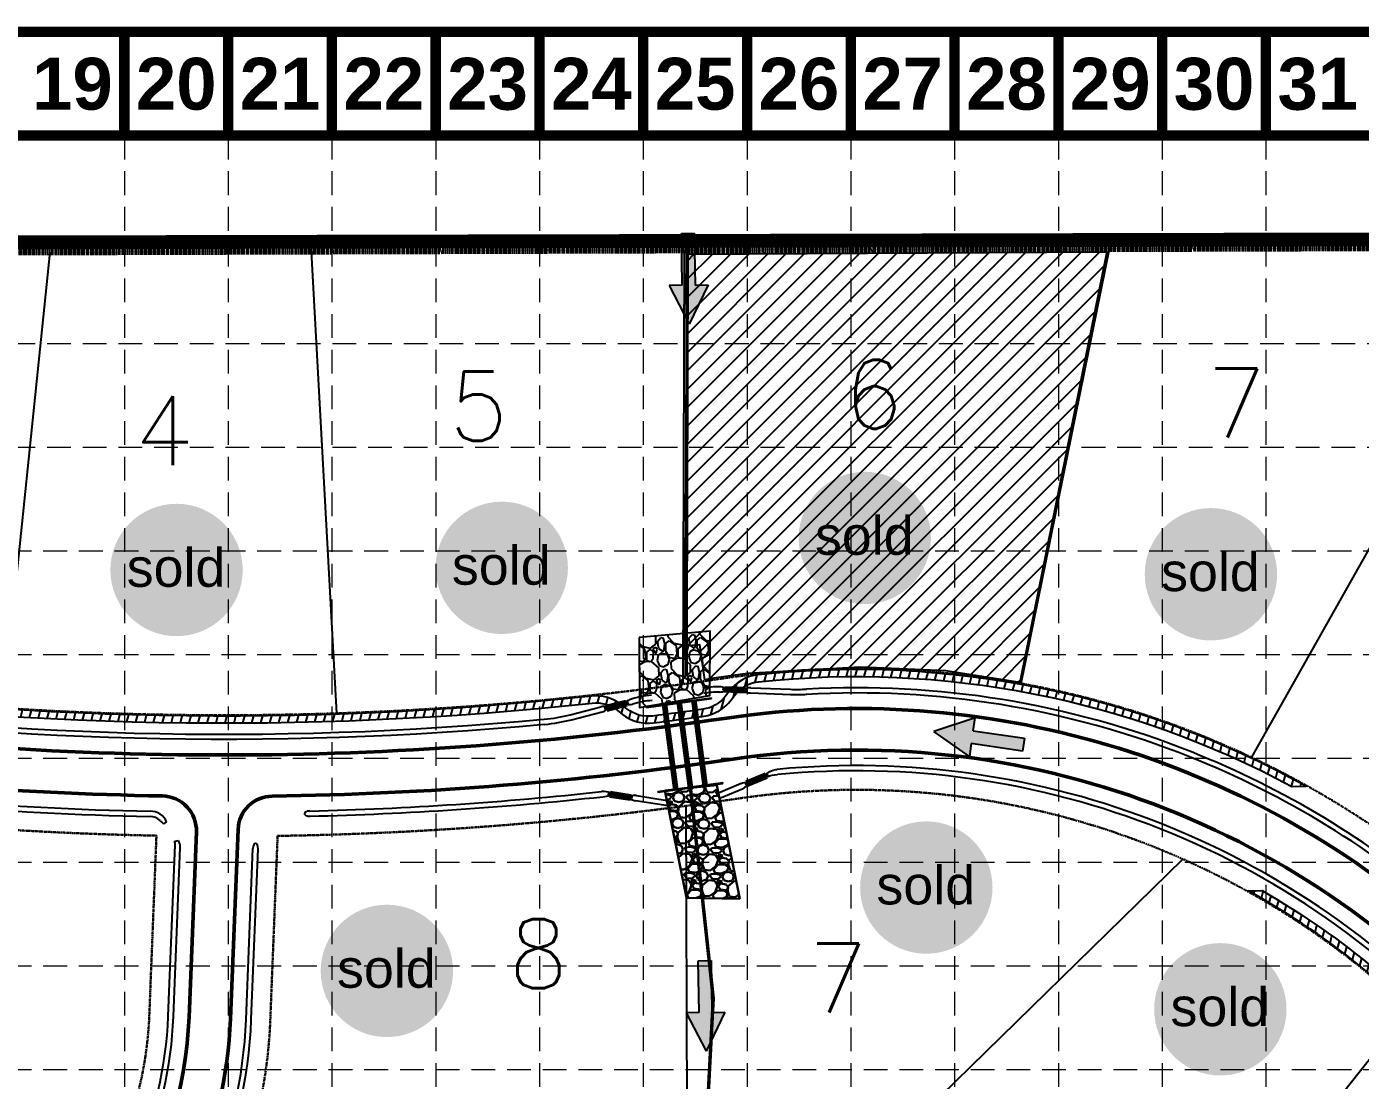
# Model space of a CAD drawing. Header units: inches. Extents: x 8856 to 12702, y 4190 to 6596.
# Drawn here: x 10003 to 10774, y 5987 to 6596 of the extents above; entities that cross this region are included whole.
import ezdxf
from ezdxf.enums import TextEntityAlignment as Align

# ---------------------------------------------------------------- set-up
doc = ezdxf.new("R2010")
doc.units = ezdxf.units.IN
doc.header["$MEASUREMENT"] = 0
for name, pattern in [('ACAD_ISO02W100', [15, 12, -3]), ('CENTER2', [1.125, 0.75, -0.125, 0.125, -0.125]), ('HIDDEN', [0.375, 0.25, -0.125]), ('PHANTOM2', [1.25, 0.625, -0.125, 0.125, -0.125, 0.125, -0.125])]:
    doc.linetypes.add(name, pattern=pattern)
for name, color, linetype in [('BASE', 7, 'Continuous'), ('GRID', 254, 'HIDDEN'), ('LEGEND', 7, 'Continuous'), ('LIMITS OF DISTURBANCE', 1, 'HIDDEN'), ('P-DITCH-BOT', 7, 'Continuous'), ('P-LOT-LNS', 150, 'Continuous'), ('P-STM-CL', 7, 'CENTER2'), ('P-STM-HDWL', 7, 'Continuous'), ('P-SW-CONC', 7, 'Continuous'), ('PHASE LINE', 7, 'Continuous'), ('SODDED LOT', 2, 'Continuous')]:
    doc.layers.add(name, color=color, linetype=linetype)
for name, color, linetype, lineweight in [('BOUNDARY', 150, 'PHANTOM2', 90), ('lot number', 7, 'Continuous', 35), ('P-CHANNEL-CL', 7, 'CENTER2', 50), ('P-EP', 7, 'Continuous', 50), ('P-ROCK-RIPRAP', 7, 'Continuous', 30), ('P-ROW', 150, 'PHANTOM2', 30), ('P-STM', 7, 'Continuous', 60)]:
    doc.layers.add(name, color=color, linetype=linetype, lineweight=lineweight)
doc.styles.add('L100', font='simplex', dxfattribs={"height": 10})
doc.styles.add('ryland', font='ARIAL.TTF', dxfattribs={"height": 25})
doc.styles.get("Standard").update_dxf_attribs({"font": 'ARIALBD.TTF'})
pattern_1 = [(74.99999999999999, (0, 0), (-4.829629131445341, 1.294095225512605), [])]

# ---------------------------------------------------------------- blocks, each defined once
blk = doc.blocks.new('TF')
for p, q in [((0.1612460134014668, 0.02011902808567356), (0.1612460134014668, 0.06011902808575087)), ((0.1612460134014668, 0.06011902808575087), (0.2812460134014714, 0.0001190280856917525)), ((0.001246013401441814, -0.01988097191429006), (0.001246013401441814, 0.02011902808567356)), ((0.001246013401441814, 0.02011902808567356), (0.1612460134014668, 0.02011902808567356)), ((0.1612460134014668, -0.05988097191425368), (0.2812460134014714, 0.0001190280856917525)), ((0.1612460134014668, -0.01988097191429006), (0.001246013401441814, -0.01988097191429006)), ((0.1612460134014668, -0.01988097191429006), (0.1612460134014668, -0.05988097191425368))]:
    blk.add_line(p, q)
for points in [[(0.1612460134014668, -0.05988097191425368), (0.1612460134014668, 0.06011902808575087), (0.2812460134014714, 0.0001190280856917525), (0.1612460134014668, 0.06011902808575087)], [(0.001246013401441814, 0.02011902808567356), (0.001246013401441814, -0.01988097191429006), (0.1612460134014668, 0.02011902808567356), (0.1612460134014668, -0.01988097191429006)]]:
    blk.add_solid(points)
blk = doc.blocks.new('arrow')
at = {"xscale": 192.0000000000001, "yscale": 192, "zscale": 192, "rotation": 89.54514789520785}
blk.add_blockref('TF', (-0.4058247577286238, -53.99771442406018), dxfattribs=at)
blk = doc.blocks.new('Sold')
h = blk.add_hatch(color=7)
h.paths.add_polyline_path([(38.78496247210744, 18.77409050585028, 1), (0.5207856342430404, 18.77409050585028, 1)])
h.paths.add_polyline_path([(2.416219880599712, 10.89449421479345), (36.58703529336928, 10.89449421479345), (36.58703529336928, 27.85845966292506), (2.416219880599712, 27.85845966292506)], flags=24)
at = {"layer": 'BASE', "color": 7, "style": 'ryland'}
blk.add_text('sold', height=11.12714691139804, dxfattribs=at).set_placement((19.50162758698563, 13.90398517682713), align=Align.CENTER)

msp = doc.modelspace()

# ---------------------------------------------------------------- hatches: boundary and pattern name
at = {"layer": 'LEGEND', "linetype": 'ACAD_ISO02W100'}
h = msp.add_hatch(dxfattribs=at)
h.set_pattern_fill('GRAVEL', color=240, scale=18.28331999999897, angle=-84.03143066522445, style=0)
h.set_pattern_definition([(143.9813693347755, (9298.475148525413, 7519.675987833434), (-178.8671091662682, 128.363255871706), [2.45976473951986, -243.5171480121463]), (100.9382693347755, (9296.485624043515, 7521.122451292762), (40.99787976431138, -216.3093758054463), [4.221033521759762, -417.8821906709763]), (48.47896933477549, (9295.684674850188, 7525.266796018832), (-181.0149367236092, -202.7546005834608), [2.976305096159833, -294.6545701862234]), (183.2422693347756, (9290.397173508725, 7531.883348939062), (365.5853043073638, 19.83891215326301), [3.843848630159783, -380.5409412525386]), (208.8022693347756, (9286.559478366493, 7531.665949023838), (208.7046466997036, 113.7350399751923), [3.769197834599791, -373.1510975583393]), (273.2422693347756, (9283.256571089445, 7529.849993461743), (-19.838912153263, 365.5853043073638), [3.843848630159783, -380.5409412525386]), (313.6627693347755, (9283.473971004656, 7526.012298319511), (-206.5568970518548, 217.3833285828003), [5.083293176279711, -503.2456222186514]), (348.2238693347755, (9286.983539830871, 7522.334968522176), (413.3605879269848, -85.46430526063749), [4.799152100159733, -475.1162224656936]), (37.39816933477553, (9291.68168394553, 7521.355519991575), (221.1853755440821, 170.1887824398507), [3.856866353999784, -381.8301895623386]), (91.20496933477554, (9294.745714575214, 7523.697990261495), (2.728623850015794, -201.9274382482441), [4.403208522239714, -215.7571261731458]), (138.3659693347756, (9294.653122166772, 7528.100223158426), (-222.8399829186593, 197.2979654412162), [5.694303447359679, -563.7364618049684]), (54.78266933477555, (9292.097472252575, 7513.861971784203), (95.79712538369051, 138.6964165030635), [1.943535199319891, -192.4108074820692]), (87.43776933477557, (9293.21827460458, 7515.449789064984), (-11.65358203941671, -240.1969887481196), [3.697563786839759, -366.0596924964954]), (140.9685693347755, (9293.383570367008, 7519.14366517702), (-18.18421333558838, -1.901152932634697), [2.585645397719854, -23.2708634294387]), (119.1671693347755, (9295.432594627946, 7520.644697997937), (45.87420072548266, -87.11872643673537), [1.392421084559922, -137.8491937217922]), (207.7699693347756, (9294.75398773255, 7521.860557967197), (52.65147591582442, 23.88766363303993), [1.969168413959889, -96.48952653383458]), (306.9323693347756, (9293.011613055478, 7520.943074424427), (42.07191385127274, -50.75027775214777), [3.198282884279789, -103.4108784363532]), (77.53366933477557, (9294.933364600874, 7518.386546979138), (-14.38187315749678, -38.26957262834561), [2.312675430119871, -55.5042651728369]), (292.3580693347756, (9293.651319372842, 7532.407398438128), (73.56401818209585, -176.1386738881947), [3.239804303999815, -320.7414488453817]), (346.3147693347756, (9294.883725656799, 7529.4111407449), (-207.6309239696851, 51.82406456354924), [2.718016634519846, -269.0830800345447]), (209.1671693347755, (9298.57020614263, 7518.766777448009), (87.11872643673537, 45.87420072548266), [2.784823885799844, -136.4567909205523]), (259.5790693347756, (9296.138486204054, 7517.409563657286), (35.54096293656183, 187.545560234652), [3.239804303999787, -320.741448845378]), (255.4125693347756, (9282.377110593574, 7531.228683984647), (26.86257738672559, 94.72336916130206), [3.124253721599823, -153.0885054916713]), (210.7436693347755, (9281.590242506147, 7528.20514161063), (190.5206001447906, 111.8335788031471), [2.617769190959823, -259.1595338547433]), (342.7699693347756, (9280.40500995749, 7516.68378302659), (94.72334085309653, -26.86267830631755), [2.784823885799844, -136.4567909205523]), (293.3225693347756, (9283.064868177386, 7515.858891892287), (-97.45171517679229, 228.7901380009755), [3.064851214919826, -303.4194475276628]), (345.4125693347755, (9279.473445308771, 7525.594044803758), (-94.72336916130203, 26.86257738672565), [1.562126860799913, -154.6506323524713]), (17.27846933477505, (9280.29094081683, 7517.774835489101), (70.83569667003775, 25.7887754586452), [0.9322664867999442, -92.29472957627442]), (81.93236933477556, (9281.18113967881, 7518.051735183402), (-12.48071431217278, -56.45378170497678), [3.769197834599786, -71.61485027399594]), (101.9775693347755, (9281.710119595367, 7521.783634342319), (37.19571826713782, -179.9409215087132), [3.493028285999803, -345.8093066643405]), (219.6586693347755, (9291.37503436173, 7520.77197071344), (34.46725249400106, 21.9865358233661), [2.636856977039852, -63.28458573227645]), (269.1257693347756, (9289.345021624236, 7519.089095815438), (-4.048972205729115, -312.9338394002277), [4.603630276079739, -455.7586111491341]), (336.9139693347756, (9289.274783479024, 7514.486009317974), (-134.8940703816359, 59.42876418721354), [1.882377493919894, -186.3559203976695]), (5.968569334775554, (9291.006419790054, 7513.747902643543), (16.28305536417926, 20.08536005282946), [1.096999199999938, -17.18632079999903]), (36.22496933477554, (9282.217622779774, 7522.204353066823), (-119.6848989609698, -86.04480893380523), [2.539991947679856, -251.4600072863858]), (323.9813693347755, (9284.266647040711, 7523.705385887737), (178.8671091662682, -128.363255871706), [4.919529479039721, -241.0573832726264]), (275.9685693347756, (9288.24569600438, 7520.812458969071), (20.08536005282946, -16.28305536417926), [4.753663199999732, -13.52965679999923]), (241.2733693347756, (9288.739995613905, 7516.084564964856), (108.2780979894728, 195.1500554677066), [2.890848858479837, -286.1938175896639]), (170.0231693347755, (9287.35056672492, 7513.549514251765), (-74.63798527094711, 10.57959607736133), [2.662087958639851, -130.4424928065527]), (123.6145693347755, (9284.728731551912, 7514.010721231894), (-217.9641039139005, 326.4883321113051), [4.334335255799756, -429.0999033736557]), (91.39466933477554, (9282.32922671166, 7517.620278092805), (-6.530868365925031, 238.2958528235608), [4.585438372679698, -453.9579052456504])])
h.paths.add_polyline_path([(10357.16710582997, 6242.651921837154), (10357.33637416609, 6202.251685073836), (10397.89472274313, 6209.100722873325), (10398.05780362203, 6246.284359502348)])
at = {"layer": 'P-ROCK-RIPRAP'}
h = msp.add_hatch(dxfattribs=at)
h.set_pattern_fill('GRAVEL', color=1, scale=15, angle=-1.717277583559985, style=0)
h.set_pattern_definition([(226.29552241644, (-168.5160961847502, 328.7070455670109), (-123.9917125510206, -131.3432689099252), [2.01804, -199.78632]), (183.25242241644, (-169.9104413487138, 327.2481756057987), (180.368683152211, 9.598953292050446), [3.46302, -342.838875]), (130.79312241644, (-173.3678821442784, 327.0516987746684), (144.9878232380981, -169.4211683377771), [2.44182, -241.74048]), (265.5564224164401, (-179.3276334544613, 323.4786938319377), (23.98350167541019, 299.4157519405545), [3.15357, -312.20337]), (291.11642241644, (-179.5719642160707, 320.3346037443402), (-69.57228635658812, 182.1666815912708), [3.092325, -306.140595]), (355.5564224164401, (-178.4579110065874, 317.4499225753991), (-299.4157519405545, 23.9835016754102), [3.15357, -312.20337]), (35.97692241644002, (-175.3138209189898, 317.2055918137896), (-199.4076743460208, -144.0887893176694), [4.170434999999999, -412.872735]), (70.53802241644003, (-171.93888551711, 319.6555532488197), (114.8423289374787, 326.7051209822631), [3.93732, -389.794815]), (119.71232241644, (-170.6270457468275, 323.3679078139315), (-114.1025361020532, 198.5084679846602), [3.16425, -313.261095]), (173.51912241644, (-172.1953919963771, 326.1161417998799), (164.4763964350221, -19.93780052426327), [3.612479999999999, -177.0114449999999]), (220.68012241644, (-175.7847848258243, 326.5238906391365), (-184.8639270605529, -159.5315923995689), [4.67172, -462.500625]), (137.09682241644, (-164.4887982019516, 322.8837414398207), (-102.2557971480478, 93.10614361085047), [1.594515, -157.85766]), (169.75192241644, (-165.6567932007438, 323.9692310449291), (194.0133603214783, -35.83033773197329), [3.033554999999998, -300.3226649999999]), (223.28272241644, (-168.6419603598042, 324.5089319180685), (-0.4495150500089762, -14.99326767158732), [2.121315, -19.09188]), (201.48132241644, (-169.6375469827302, 326.3395895256647), (75.86534153904998, 27.73897150045399), [1.14237, -113.094225]), (290.08412241644, (-170.7005608422924, 325.9212576784693), (-13.64471683460689, 45.4293080598114), [1.615545, -79.16192999999998]), (29.24652241644002, (-170.145781812107, 324.4039507788393), (45.87879038165981, 28.63801945654489), [2.623934999999999, -84.84034499999996]), (159.84782241644, (-167.8563360153347, 325.685917215078), (29.53701838671031, -15.89226910820597), [1.897365, -45.536805]), (14.67222241644002, (-179.396653400817, 326.1819763267954), (151.2812047364223, 40.48452969490711), [2.658, -263.142675]), (68.62892241644002, (-176.825322939843, 326.8552219435381), (-64.9176458503101, -163.1278678637705), [2.229915, -220.76112]), (291.48132241644, (-167.7664330331533, 328.6845698214655), (-27.73897150045399, 75.86534153904998), [2.284725, -111.95187]), (341.8932224164399, (-166.9297693387626, 326.5585421023394), (-148.584121825071, 49.47482988948619), [2.657999999999999, -263.1426749999998]), (337.7267224164401, (-179.6753526455794, 316.8861532469947), (-74.06731479325272, 32.23404142085592), [2.5632, -125.59686]), (293.05782241644, (-177.3034014551241, 315.9146350793328), (-70.02153249284193, 167.1735156993341), [2.147669999999999, -212.6196449999999]), (65.08412241644002, (-168.0660153137395, 313.6868116404186), (32.23412036738624, 74.06728070396912), [2.284725, -111.95187]), (15.63672241644002, (-167.1034874442966, 315.7588975702359), (-196.7105068603528, -54.12927494927015), [2.514464999999999, -248.9313599999999]), (67.72672241644003, (-175.4127141993894, 313.9070739467631), (-32.23404142085595, -74.0673147932527), [1.2816, -126.87846]), (99.59262241643997, (-168.9656110956572, 313.7137825350731), (-13.19516754854666, 60.42257725267606), [0.7648499999999998, -75.72043499999997]), (164.24652241644, (-169.0930679804309, 314.4679408357791), (44.53028324431916, -16.34177888359566), [3.092325, -58.75424999999999]), (184.29172241644, (-172.0692448412731, 315.3075069695573), (150.3821411887516, 10.4981038016644), [2.86575, -283.708845]), (301.97282241644, (-170.1862381540886, 323.0545571059654), (-14.09425341752946, 30.43603494421019), [2.16333, -51.919935]), (351.43992241644, (-169.0407189008417, 321.2194043492601), (253.9864286123948, -37.62839917905833), [3.77691, -373.913445]), (59.22812241644002, (-165.3058885901845, 320.6572277305754), (-63.11965708477629, -103.1547873336642), [1.54434, -152.89011]), (88.28272241644001, (-164.515769096606, 321.9841456579039), (-14.54374812103073, 15.44277794284484), [0.8999999999999998, -14.1]), (118.53912241644, (-172.3556246545839, 315.7662951587334), (56.82636998394628, -106.7509353900103), [2.08386, -206.3028]), (46.29552241644003, (-173.3512112775118, 317.5969527663297), (123.9917125510205, 131.3432689099252), [4.03608, -197.76828]), (358.28272241644, (-170.5625209495809, 320.5146926887539), (15.44277794284484, 14.54374812103073), [3.9, -11.1]), (323.58752241644, (-166.6642725612774, 320.3978188119181), (-146.7859359963773, 109.4481168378787), [2.37171, -234.79911]), (252.33732241644, (-164.7556047091064, 318.9899882006254), (-16.79132107268956, -59.52353916553602), [2.18403, -107.01762]), (205.92872241644, (-165.4182673179113, 316.9089119725909), (-289.3670873190138, -141.3919645424534), [3.555975, -352.0421099999999]), (173.70882241644, (-168.6162991948176, 315.3540511703677), (-194.4629152121605, 20.83687917713982), [3.761984999999999, -372.4361099999999])])
h.paths.add_polyline_path([(10371.97984834019, 6154.223560313104), (10384.51000440796, 6092.16196507976), (10415.22283446735, 6091.629564578493), (10401.95623465068, 6157.338749962274)])
at = {"layer": 'P-SW-CONC'}
h = msp.add_hatch(dxfattribs=at)
h.set_pattern_fill('ANSI31', color=256, scale=40, angle=30, style=0)
h.set_pattern_definition(pattern_1)
edge = h.paths.add_edge_path()
edge.add_line((9444.891329669586, 6216.988860163994), (9358.7253833589, 6216.042631299814))
edge.add_arc((9364.83620367362, 5659.57618318719), 556.4999999999993, 90.6291666666683, 104.621388888883)
edge.add_line((9224.358578765114, 6198.053932866844), (9121.286105116262, 6171.164472159788))
edge.add_arc((9132.6090334773, 6198.404907055934), 29.50000000000655, 247.4289947096488, 263.4023190962626)
edge.add_line((9129.219573665398, 6169.100273255392), (9225.368301136425, 6194.183472851177))
edge.add_arc((9364.83620367362, 5659.576183187197), 552.4999999999919, 90.62916666666843, 104.6213888888831, ccw=False)
edge.add_line((9358.769306595663, 6212.042872463425), (9445.046880687067, 6212.990327164872))
edge.add_arc((9444.783341266491, 6236.988880183206), 23.99999999999964, 270.6291666666552, 321.10797030802)
edge.add_arc((9479.029883079693, 6209.363269351288), 19.9999999999996, 90.62916666667599, 141.1079703080323, ccw=False)
edge.add_line((9478.810266895873, 6229.362063533233), (9589.753731785077, 6230.580386005917))
edge.add_arc((9606.559860251682, 4700.172661232522), 1530.500000000038, 81.61166401565032, 90.62916666666752, ccw=False)
edge.add_arc((10117.14557907525, 8162.729841082944), 1969.500000000003, 261.6116640156494, 276.2028629281605)
edge.add_arc((10332.10912591549, 6184.877236986804), 20.00000000000203, 51.97450363874577, 96.20286292817048, ccw=False)
edge.add_line((10344.42936742665, 6200.631971167575), (10347.52666471432, 6198.209876946357))
edge.add_arc((10362.31095452771, 6217.115557963278), 23.99999999999885, 231.9745036387384, 277.1819447838305)
edge.add_arc((10117.14557907527, 8162.729841082952), 1985.000000000004, 277.1819447838296, 278.030669297364)
edge.add_arc((10391.10345995992, 6220.96052432537), 24.00000000000092, 278.0306692973641, 323.2381104424609)
edge.add_line((10410.33057122273, 6206.596743747558), (10412.24458060884, 6209.158804009164))
edge.add_arc((10428.26717332785, 6197.188986860989), 20.00000000000147, 96.11816287098992, 143.2381104424671, ccw=False)
edge.add_arc((10482.67589219922, 5689.596688543947), 530.5000000000017, 61.661513361130574, 96.11816287098497, ccw=False)
edge.add_line((10734.49338553397, 6156.520879447143), (10742.62973607204, 6156.623721011818))
edge.add_arc((10482.67589219922, 5689.59668854395), 534.4999999999962, 60.89906970262579, 96.11816287098509)
edge.add_arc((10428.26717332785, 6197.188986860989), 23.9999999999982, 96.11816287097757, 143.2381104424522)
edge.add_line((10409.04006206504, 6211.552767438802), (10407.12605267893, 6208.990707177194))
edge.add_arc((10391.10345995992, 6220.960524325372), 20.00000000000019, 278.03066929735246, 323.2381104424546, ccw=False)
edge.add_arc((10117.14557907518, 8162.729841082968), 1981.000000000031, 277.18194478383214, 278.0306692973665, ccw=False)
edge.add_arc((10362.31095452772, 6217.115557963279), 19.99999999999974, 231.9745036387394, 277.1819447838285, ccw=False)
edge.add_line((10349.99071301656, 6201.360823782511), (10346.89341572888, 6203.782918003726))
edge.add_arc((10332.10912591549, 6184.877236986804), 24.0000000000014, 51.97450363873762, 96.20286292816297)
edge.add_arc((10117.14557907524, 8162.729841082946), 1965.500000000006, 261.6116640156494, 276.20286292816064, ccw=False)
edge.add_arc((9606.559860251666, 4700.172661232531), 1534.500000000029, 81.61166401564965, 90.62916666666688)
edge.add_line((9589.709808548312, 6234.580144842306), (9478.766343659112, 6233.361822369621))
edge.add_arc((9479.029883079691, 6209.363269351286), 24.00000000000059, 90.62916666666385, 141.10797030802)
edge.add_arc((9444.783341266491, 6236.988880183206), 19.99999999999932, 270.6291666666708, 321.10797030802496, ccw=False)
h = msp.add_hatch(dxfattribs=at)
h.set_pattern_fill('ANSI31', color=256, scale=40, angle=30, style=0)
h.set_pattern_definition(pattern_1)
edge = h.paths.add_edge_path()
edge.add_arc((10482.67589219922, 5689.596688543947), 469.5000000000031, 40.298187974654184, 60.025026042617014, ccw=False)
edge.add_line((10840.75827655199, 5993.253165531085), (10931.08508404142, 5886.736621185612))
edge.add_arc((11282.30326933312, 6184.572207240065), 460.4999999999902, 220.2981879746517, 227.5662998379139)
edge.add_line((10971.58705827014, 5844.69622076462), (11115.85348311495, 5712.807182718042))
edge.add_arc((11257.88554050638, 5868.168518555351), 210.4999999999908, 227.5662998379148, 251.8571627131473)
edge.add_line((11192.33857754652, 5668.133907433337), (11371.97008923628, 5609.272593498171))
edge.add_line((11371.97008923628, 5609.272593498171), (11371.98422656101, 5605.058689444406))
edge.add_line((11371.98422656101, 5605.058689444406), (11191.09302955679, 5664.332774680423))
edge.add_arc((11257.88554050639, 5868.168518555358), 214.4999999999993, 227.5662998379153, 251.8571627131475, ccw=False)
edge.add_line((11113.1545366562, 5709.854948307831), (10968.88811181139, 5841.74398635441))
edge.add_arc((11282.30326933312, 6184.572207240077), 464.499999999998, 220.2981879746527, 227.5662998379149, ccw=False)
edge.add_line((10928.03432890317, 5884.149558548874), (10837.70752141373, 5990.666102894347))
edge.add_arc((10482.67589219922, 5689.596688543945), 465.5000000000017, 40.29818797465474, 60.86463631548358)
edge.add_line((10709.31601435335, 6096.197850654883), (10717.24827275026, 6096.29811254271))
at = {"layer": 'SODDED LOT'}
h = msp.add_hatch(dxfattribs=at)
h.set_pattern_fill('ANSI31', color=256, scale=60, style=0)
h.set_pattern_definition([(45, (0, 0), (-5.303300858899106, 5.303300858899107), [])])
h.paths.add_polyline_path([(10395.02302012876, 6218.266659711438), (10392.14332133064, 6238.411864153049), (10383.50422493626, 6237.626989175074), (10385.17654530128, 6464.287822092372), (10627.41071808529, 6465.625288418247), (10577.16528267603, 6216.679684735509), (10534.43184373204, 6223.374216987993), (10484.99967169293, 6225.451836774808), (10419.69820442416, 6221.786889040344), (10398.83983495234, 6218.988140968344)])

# ---------------------------------------------------------------- linework, layer by layer
at = {"layer": 'BASE', "const_width": 5.999999999999659}
for points in [[(8859.448287364132, 4192.807685084724), (12699.44828736391, 4192.807685084724), (12699.44828736391, 6592.807685084587), (8859.448287364132, 6592.807685084587)], [(8919.31723496068, 4252.791972684199), (12639.6159117087, 4252.687924091735), (12639.53837103956, 6532.836389877606), (8920.073273039747, 6532.905461626857)]]:
    msp.add_lwpolyline(points, close=True, dxfattribs=at)
for points in [[(10059.44828736406, 6532.807685084591), (10059.44828736406, 6592.807685084587)], [(10119.44828736406, 6532.807685084591), (10119.44828736406, 6592.807685084587)], [(10179.44828736406, 6532.807685084591), (10179.44828736406, 6592.807685084587)], [(10239.44828736405, 6532.807685084591), (10239.44828736405, 6592.807685084587)], [(10299.44828736405, 6532.807685084591), (10299.44828736405, 6592.807685084587)], [(10359.44828736405, 6532.807685084591), (10359.44828736405, 6592.807685084587)], [(10419.44828736404, 6532.807685084591), (10419.44828736404, 6592.807685084587)], [(10479.44828736404, 6532.807685084591), (10479.44828736404, 6592.807685084587)], [(10539.44828736404, 6532.807685084591), (10539.44828736404, 6592.807685084587)], [(10599.44828736403, 6532.807685084591), (10599.44828736403, 6592.807685084587)], [(10659.44828736403, 6532.807685084591), (10659.44828736403, 6592.807685084587)], [(10719.44828736403, 6532.807685084591), (10719.44828736403, 6592.807685084587)]]:
    msp.add_lwpolyline(points, dxfattribs=at)
at = {"layer": 'BOUNDARY', "color": 7}
msp.add_line((11369.08374020413, 6469.604949321622), (9455.072924959173, 6463.67540251284), dxfattribs=at)
at = {"layer": 'GRID', "color": 252, "linetype": 'HIDDEN', "lineweight": 0, "ltscale": 55}
for p, q in [((10059.44828736406, 6532.807685084591), (10059.44828736406, 4432.542686505172)), ((10119.44828736406, 6532.807685084591), (10119.44828736406, 4432.542686505172)), ((10179.44828736406, 6532.807685084591), (10179.44828736406, 4432.542686505172)), ((10239.44828736405, 6532.807685084591), (10239.44828736405, 4432.542686505172)), ((10299.44828736405, 6532.807685084591), (10299.44828736405, 4432.542686505172)), ((10359.44828736405, 6532.807685084591), (10359.44828736405, 4432.542686505172)), ((10419.44828736404, 6532.807685084591), (10419.44828736404, 4432.542686505172)), ((10479.44828736404, 6532.807685084591), (10479.44828736404, 4432.542686505172)), ((10539.44828736404, 6532.807685084591), (10539.44828736404, 4432.542686505172)), ((10599.44828736403, 6532.807685084591), (10599.44828736403, 4432.542686505172)), ((10659.44828736403, 6532.807685084591), (10659.44828736403, 4432.542686505172)), ((10719.44828736403, 6532.807685084591), (10719.44828736403, 4432.542686505172)), ((8921.657489435664, 6472.610524602979), (12641.65748943545, 6472.610524602979)), ((8921.657489435664, 6412.610524602983), (12641.65748943545, 6412.610524602983)), ((8921.657489435664, 6352.610524602986), (12641.65748943545, 6352.610524602986)), ((8919.448287364128, 6292.807685084605), (12639.44828736392, 6292.807685084605)), ((8919.448287364128, 6232.807685084608), (12639.44828736392, 6232.807685084608)), ((8919.448287364128, 6172.807685084612), (12639.44828736392, 6172.807685084612)), ((8919.448287364128, 6112.807685084615), (12639.44828736392, 6112.807685084615)), ((8919.448287364128, 6052.807685084618), (12639.44828736392, 6052.807685084618)), ((8919.448287364128, 5992.807685084622), (12639.44828736392, 5992.807685084622))]:
    msp.add_line(p, q, dxfattribs=at)
at = {"layer": 'LEGEND', "color": 240}
msp.add_lwpolyline([(10357.16710582997, 6242.651921837154), (10357.33637416609, 6202.251685073836), (10397.89472274313, 6209.100722873325), (10398.05780362203, 6246.284359502348)], close=True, dxfattribs=at)
at = {"layer": 'LIMITS OF DISTURBANCE', "ltscale": 200, "const_width": 8}
msp.add_lwpolyline([(11374.53132577242, 6474.115766869763), (9473.92201158858, 6469.923670522054), (9449.050798187662, 6469.923670522054), (9450.43111348549, 6251.844019026063), (9120.129434476668, 6251.789494133347), (9082.792938226961, 6216.328247085919), (9285.627993312763, 5442.807788509755), (9349.221614560101, 5467.169985986598), (9750.661238055985, 5472.540015341019), (9807.688469589197, 5496.536367187586), (9835.301672392994, 5545.728913349223), (9991.571500844857, 5540.187975451394), (10718.44004284994, 5356.691239290696), (11061.65703384146, 5362.070334629308)], dxfattribs=at)
at = {"layer": 'P-CHANNEL-CL', "color": 5, "const_width": 2}
for points in [[(10384.23465816293, 6220.011067134312), (10384.93075749491, 6472.932092477196)], [(10386.72474698295, 6155.753988654673), (10399.9272712309, 6034.081328293752), (10392.86315543942, 5899.586085042831), (11045.19670646602, 5364.107730956201)]]:
    msp.add_lwpolyline(points, dxfattribs=at)
at = {"layer": 'P-DITCH-BOT', "color": 5}
for p, q in [((10421.46823598522, 6210.613186521522), (10444.49765533655, 6209.727300155539)), ((10421.7129880735, 6213.605990310649), (10444.61297283083, 6212.725082982148)), ((10317.28037707037, 6198.035136028983), (10334.84586506115, 6202.517620561829)), ((10318.02216622674, 6195.128290858099), (10335.63529263677, 6199.622932097185)), ((10415.98932442627, 6158.210132610369), (10403.04867154548, 6152.66676072786)), ((10403.74088199962, 6149.699618742271), (10417.17061022386, 6155.452495240373)), ((10373.94752811085, 6145.360816111575), (10355.06495494999, 6148.26310430679)), ((10355.52070877554, 6151.228283635337), (10373.21309861112, 6148.508928930512)), ((10083.8433158311, 6136.08849562382), (10082.17371053387, 6134.986711902222)), ((10084.86549315632, 6023.643008474639), (10088.80514930851, 6122.782292961358)), ((10088.57702539448, 6124.860915524391), (10090.6694249782, 6125.294119151479)), ((10087.86312722385, 6023.523886700084), (10091.74761325144, 6121.274845285716)), ((10129.8300041693, 6021.856181856316), (10133.75518854524, 6120.631292037819)), ((10132.82763823683, 6021.737060081761), (10136.75282261277, 6120.512170263262))]:
    msp.add_line(p, q, dxfattribs=at)
for points in [[(9478.618335193378, 6222.859563926258), (9589.825107044815, 6224.080777896784, -0.03936659485224079), (9828.883470390845, 6207.868987544554, 0.06011364713406207), (10302.14694761077, 6195.40920284423)], [(10302.42782013385, 6192.422380012895, -0.06011364713406198), (9828.445825488998, 6204.901081390397, 0.03936659485224062), (9589.858049472388, 6221.080958769491), (9479.177891545418, 6219.86552779465)], [(10822.93938559156, 6088.089793960394, 0.08223196279983118), (10676.33253800004, 6176.498222262188)], [(10826.65237554146, 6080.904801368221, 0.08594659858797692), (10675.21646986094, 6173.692146145278)]]:
    msp.add_lwpolyline(points, format="xyb", dxfattribs=at)
for centre, radius, start, end in [((10368.68623536504, 6153.661161149606), 55.75077452574347, 94.62501430464863, 107.2347603976416), ((10402.8129925007, 6168.463558608952), 45.67574181225247, 89.02570426910938, 101.2089475260808), ((10402.86841672919, 6167.913277652309), 43.223137990788, 89.1794239206033, 101.2502284018318), ((10448.39923055962, 6311.152285789154), 101.5, 267.7970553634484, 273.1564687670992), ((10448.39923055962, 6311.152285789154), 98.5, 267.7970553634484, 273.1564687670992), ((10482.67050813343, 5689.866688767966), 520.732115302074, 68.29913842199237, 93.2215153585866), ((10482.67589219923, 5689.596688543959), 523.9999999999874, 68.31066815672817, 93.15646876709923), ((10368.70162453113, 6153.29592525962), 53.11636481054939, 94.32739279123861, 106.7269554775816), ((10292.9249664363, 6293.47655247303), 98.5, 275.3721378642908, 284.315612614254), ((10292.9249664363, 6293.47655247303), 101.5, 275.3721378642908, 284.315612614254), ((10482.67589219922, 5689.596688543947), 479, 68.31066815672817, 95.48089807570808), ((10117.14557907522, 8162.729841082941), 2020.999999999999, 261.6116640156745, 268.7906702826668), ((10482.67589219922, 5689.596688543947), 476, 68.31066815672817, 95.49013882128799), ((10117.14557907522, 8162.729841082941), 2023.999999999999, 261.6116640156745, 268.7906702826668), ((10117.14557907523, 8162.729841082942), 2021, 271.407415419083, 276.197115194762), ((10117.26677441553, 8161.309573798968), 2022.574957753518, 271.3976555988472, 276.2123657477538), ((10074.2492231288, 6130.682559977869), 8.5, 46.04454530438791, 88.79067028266677), ((10074.6619581853, 6132.21736447654), 9.964084733652665, 22.86172279221906, 90.97773059011644), ((10092.31666872537, 6148.339127647725), 16.76802335146469, 223.4776052029381, 232.7784358095622), ((10482.67589219921, 5689.596688543921), 476.0000000000285, 40.2981879746831, 68.31066815672817), ((10483.07513470498, 5690.022778097595), 478.4199267850744, 40.29019308147853, 68.33623763132798), ((10083.60837240053, 6123.26378828713), 5.219035158555058, 354.7065051282425, 17.81951813679583), ((10084.75313376054, 6121.55279609301), 7, 357.7243434307794, 32.30829540776194), ((9859.043726735596, 6032.616848824441), 226, 313.7560677299547, 357.7243434307794), ((9858.996769044134, 6032.627817561565), 229.0473563776254, 314.2629574157239, 357.722068201597), ((9859.043726735596, 6032.616848824441), 271, 315.0105959128755, 357.7243434307794), ((9859.043726735596, 6032.616848824441), 274, 315.0105959128755, 357.7243434307794)]:
    msp.add_arc(centre, radius, start, end, dxfattribs=at)
for centre, major_axis, ratio, start_param, end_param in [((10352.71487439935, 6205.514940406197), (-3.38117041831159, -0.8459276527000377), 0.4266519027862738, 4.76758496117471, 5.754578578863006), ((10403.53651394204, 6212.632337900632), (-3.308738076719272, 0.0462113762017908), 0.4535874454379973, 1.562295380080276, 2.692561290656677), ((10403.53651394204, 6212.63233790063), (3.557874256543347, 0.02709611000164207), 0.4216321636565996, 0.5488796545494683, 1.55264834842449), ((10421.52589473167, 6212.112077934849), (-3.443874031753321, 0.1153179411132166), 0.4353076556298817, 0.5121429539197502, 1.568630136222655), ((10421.52589473167, 6212.112077934849), (-3.500581343434399, 0.1006479958901487), 0.4283067820991255, 4.671235163476172, 5.737030040159426), ((10335.26439805883, 6201.076354682688), (3.373559624877328, 0.8474479352313125), 0.431233747689379, 0.5322664730847393, 1.586545972595208), ((10335.26439805883, 6201.076354682688), (3.349380370890725, 0.8454344848836707), 0.4342234488451477, -1.569665569692209, -0.5175948879554353), ((10352.71487439935, 6205.514940406197), (-3.38117041831159, -0.8459276527000377), 0.4266519027862738, 0.5286767879734671, 1.67157849029659), ((10337.29440884988, 6151.730053690961), (-4.79333568582777, 0.5282884238081208), 0.3672251409399026, 4.051216391801108, 5.179049057637256), ((10337.29440884988, 6151.730053690961), (4.249356465105127, 0.5277210723304365), 0.2367643903619288, 4.407386925825407, 5.423640124160434), ((10355.10374214243, 6149.774757428592), (-3.4232420811464, 0.5261589613349454), 0.4337574160359142, 6.805902848816002, 7.909246790370725), ((10355.10374214243, 6149.774757428592), (-3.4232420811464, 0.5261589613349454), 0.4337574160359142, 4.65712382410482, 5.760467765569163), ((10166.57700387428, 6140.838404740599), (-2.999653240298358, -0.04582837555608421), 0.5007411075343489, 4.635513078278917, 7.853981633974483), ((10135.25400557909, 6120.571731150537), (0.1191217745545146, 2.99763406753209), 0.5000000000004544, 4.71238898038469, 7.853981633974483)]:
    msp.add_ellipse(centre, major_axis=major_axis, ratio=ratio, start_param=start_param, end_param=end_param, dxfattribs=at)
at = {"layer": 'P-DITCH-BOT', "color": 5, "extrusion": (0, 0, -0.9999999999999999)}
msp.add_ellipse((10433.51377947106, 6163.244341342035), major_axis=(4.885484432069203, 2.60425019725735), ratio=0.3674318796989962, start_param=4.190710789977265, end_param=5.660631919276393, dxfattribs=at)
at = {"layer": 'P-DITCH-BOT', "color": 5, "extrusion": (0, 0, -1)}
for centre, major_axis, ratio, start_param, end_param in [((10438.18723175054, 6142.261276432971), (14.97511502554104, 14.97511502554104), 0.9999999999999779, -1.13968076498284, -0.8351102657554613), ((10416.75582207815, 6156.906644614066), (3.183638911430235, 1.363771564578145), 0.4337574160359144, 4.657123824086224, 5.760467765569163), ((10416.75582207815, 6156.906644614066), (3.183638911430235, 1.363771564578145), 0.4337574160359144, 6.805902848816002, 7.909246790263669)]:
    msp.add_ellipse(centre, major_axis=major_axis, ratio=ratio, start_param=start_param, end_param=end_param, dxfattribs=at)
at = {"layer": 'P-EP'}
for p, q in [((10096.85602942645, 6023.16652137642), (10101.11157309226, 6130.254941744422)), ((10120.8371019667, 6022.21354717998), (10125.18862695518, 6131.717284846072))]:
    msp.add_line(p, q, dxfattribs=at)
for centre, radius, start, end in [((10482.67589219922, 5689.596688543947), 512, 48.67314311261916, 98.4074769771473), ((10117.14557907523, 8162.729841082942), 1988, 261.6116640156745, 278.4074769771473), ((10482.67589219922, 5689.596688543947), 488, 40.2981879746831, 98.4074769771473), ((10117.14557907523, 8162.729841082942), 2012, 261.6116640156745, 268.9843499882586), ((10117.14557907523, 8162.729841082942), 2012, 270.790302898844, 278.4074769771473), ((10081.12734597538, 6131.049086908121), 20, 357.7243434307273, 88.9843499882586), ((10145.17285407206, 6130.923139682374), 20, 90.79030289884405, 177.7243434307794), ((9859.043726735596, 6032.616848824441), 238, 299.6888972867737, 357.7243434307794), ((9859.043726735596, 6032.616848824441), 262, 315.0105959128755, 357.7243434307794)]:
    msp.add_arc(centre, radius, start, end, dxfattribs=at)
at = {"layer": 'P-LOT-LNS', "color": 7}
for p, q in [((10016.38133691859, 6465.41431875948), (9989.198788311867, 6201.899756977396)), ((10167.40712849962, 6465.882192030302), (10182.04320126336, 6198.801813217784)), ((10382.57924741028, 6215.739864808232), (10383.21866640719, 6466.550365551218)), ((10577.95485107148, 6216.04414080886), (10628.9801943391, 6467.312131233241)), ((10876.99726359726, 6468.080480507879), (10711.01824973519, 6173.419763391473)), ((10384.98211464329, 5897.323221409642), (10384.2137952902, 6145.330632228197)), ((10671.45298507956, 6114.553403049846), (10420.3336654473, 5869.200529780213)), ((10802.13456052797, 6027.488918744085), (10577.04187409587, 5744.536787245793))]:
    msp.add_line(p, q, dxfattribs=at)
at = {"layer": 'P-ROCK-RIPRAP', "color": 1, "flags": 128}
msp.add_lwpolyline([(10371.97984834019, 6154.223560313104), (10384.51000440796, 6092.16196507976), (10415.22283446735, 6091.629564578493), (10401.95623465068, 6157.338749962274)], close=True, dxfattribs=at)
at = {"layer": 'P-ROW', "color": 7, "flags": 128}
for points in [[(11212.73442587845, 5730.37745626228, -0.1063875557872927), (11160.04873137689, 5761.150021185235), (11015.78230653208, 5893.039059231815, -0.03172375641087105), (10981.04119943036, 5929.099771862198), (10883.79824913897, 6043.77207474647), (10910.40929167589, 6067.585540138254, 0.1038329538673115), (11040.6137461028, 6244.710084440574, 3.102133804124692), (10975.56874591893, 6270.802756771924, -0.102101815341259), (10863.72974850012, 6119.748939652677), (10833.96169907741, 6093.110358555187, 0.2191747526663171), (10404.45240519069, 6218.847183187291, -0.07341704169278139), (9830.48816836429, 6218.751310109797, 0.0393665948522415), (9589.704318143715, 6235.080114696853), (9473.133369983008, 6233.799994178284), (9457.458944988253, 6246.398503123095)], [(9387.380118751835, 6158.962920503505, -0.02246139068076105), (9473.902026626367, 6163.804214541475), (9590.472974787075, 6165.084335060045, -0.0393665948522415), (9820.276453987819, 6149.50016651279, 0.03180338770302178), (10078.0080330346, 6128.10622662991), (10073.87416824204, 6024.079788314673, -0.2587825982698537), (9965.53114911982, 5845.840434697915, 0.2068462652616954), (9758.11643208679, 5569.970115749115), (9754.568014057442, 5555.263048661981)], [(10444.82488312757, 5432.925653976074, 2.152999765354361), (10404.74112182925, 5515.391729310316, -0.192354329579113), (10129.04701552518, 5722.821397770254), (10062.26590325039, 5832.802567621645, 0.1864219174541559), (10143.81896315111, 6021.300280241726), (10148.05765504741, 6127.964635080271, 0.03289870169319109), (10414.68725395816, 6149.599454916199, -0.2591264044469559), (10837.32617702145, 5990.342720064755), (10927.65298451089, 5883.826175719281, 0.03172375641087105), (10968.55074350405, 5841.374957053134), (11112.81716834886, 5709.485919006555, 0.1063875557872952), (11190.93733605807, 5663.857633086311, 0.1063875557872952)]]:
    msp.add_lwpolyline(points, format="xyb", dxfattribs=at)
at = {"layer": 'P-STM'}
for p, q in [((10406.50815122505, 6211.939219699589), (10406.56580997219, 6213.438111112893)), ((10418.49928253149, 6211.477949722478), (10406.50815122505, 6211.939219699589)), ((10406.56580997219, 6213.438111112893), (10418.55694127863, 6212.976841135782)), ((10418.55694127863, 6212.976841135782), (10418.49928253149, 6211.477949722478)), ((10337.98579594063, 6202.544855131778), (10349.61317662417, 6205.512011757249)), ((10338.35669051881, 6201.091432546335), (10337.98579594063, 6202.544855131778)), ((10338.35669051881, 6201.091432546336), (10349.98407120235, 6204.058589171806)), ((10349.98407120234, 6204.058589171806), (10349.61317662417, 6205.512011757251)), ((10419.21901449721, 6158.777715218695), (10430.24956397729, 6163.502858408876)), ((10419.80965739598, 6157.398896533688), (10430.84020687606, 6162.124039723865)), ((10430.84020687605, 6162.124039723865), (10430.24956397729, 6163.502858408878)), ((10419.80965739599, 6157.398896533687), (10419.21901449722, 6158.777715218697)), ((10340.16296457906, 6151.312376584774), (10340.39084149203, 6152.794966249021)), ((10340.16296457906, 6151.312376584775), (10352.02368189304, 6149.489361281017)), ((10340.39084149203, 6152.794966249021), (10352.25155880601, 6150.971950945263)), ((10352.02368189304, 6149.489361281018), (10352.25155880602, 6150.971950945264))]:
    msp.add_line(p, q, dxfattribs=at)
for points in [[(10371.27244419023, 6204.127621048449), (10377.92874170378, 6154.572499708904)], [(10371.85055234565, 6204.205273161358), (10378.5068498592, 6154.650151821813)], [(10379.77934583672, 6205.270277281488), (10386.43564335028, 6155.715155941943)], [(10380.35755310206, 6205.347942706949), (10387.01385061561, 6155.792821367403)], [(10388.28634659314, 6206.412946827078), (10394.94264410669, 6156.857825487533)], [(10388.86445474855, 6206.490598939988), (10395.52075226211, 6156.935477600442)]]:
    msp.add_lwpolyline(points, dxfattribs=at)
at = {"layer": 'P-STM-CL'}
msp.add_lwpolyline([(10380.06844946939, 6205.309109994219), (10380.06844946939, 6205.309109994218), (10386.72474698295, 6155.753988654673)], dxfattribs=at)
at = {"layer": 'P-STM-HDWL'}
for p, q in [((10359.17194074655, 6218.157982678581), (10359.23850350405, 6217.662433085392)), ((10361.23756492809, 6202.779725208914), (10398.8993340107, 6207.838494779525)), ((10361.3041276856, 6202.284175615722), (10398.96589676821, 6207.342945186333)), ((10398.96589676821, 6207.342945186333), (10398.8993340107, 6207.838494779525)), ((10361.23756492809, 6202.779725208914), (10361.3041276856, 6202.284175615722)), ((10367.82729968414, 6153.720153462559), (10405.48906876674, 6158.77892303317)), ((10367.82729968414, 6153.720153462559), (10367.89386244165, 6153.224603869367)), ((10367.89386244165, 6153.224603869367), (10405.55563152426, 6158.283373439978)), ((10405.55563152426, 6158.283373439978), (10405.48906876674, 6158.77892303317))]:
    msp.add_line(p, q, dxfattribs=at)
at = {"layer": 'P-SW-CONC'}
msp.add_lwpolyline([(9829.831701011519, 6214.299450878564, 0.06375227627379661), (10329.94814529884, 6204.760148312225, -0.1954145630515488), (10344.42936742665, 6200.631971167575), (10347.52666471432, 6198.209876946357, 0.1998534824233044), (10365.3114486689, 6193.303858424843, 0.003703276229975895), (10394.45633560563, 6197.195881998912, 0.1998534824233245), (10410.33057122273, 6206.596743747558), (10412.24458060884, 6209.158804009164, -0.2085463717858667), (10426.13558786766, 6217.075071026202, -0.1514886240785712), (10734.49338553397, 6156.520879447143), (10742.62973607204, 6156.623721011818, 0.1548934864448547), (10425.70927077563, 6221.052287859242, 0.2085463717858548), (10409.04006206504, 6211.552767438802), (10407.12605267893, 6208.990707177194, -0.1998534824233501), (10393.89752299801, 6201.156655719989, -0.003703276229975673), (10364.81136631203, 6197.272475014583, -0.1998534824232905), (10349.99071301656, 6201.360823782511), (10346.89341572888, 6203.782918003726, 0.195414563051552), (10329.51594917552, 6208.736730577309, -0.06375227627379727), (9830.415227547315, 6218.256659084105, 0.03936659485224051)], format="xyb", dxfattribs=at)
msp.add_lwpolyline([(10717.24827275026, 6096.29811254271, -0.0862877713343348), (10840.75827655199, 5993.253165531085), (10931.08508404142, 5886.736621185612, 0.0317237564108715), (10971.58705827014, 5844.69622076462), (11115.85348311495, 5712.807182718042, 0.1063875557872992), (11192.33857754652, 5668.133907433337), (11371.97008923628, 5609.272593498171), (11371.98422656101, 5605.058689444406), (11191.09302955679, 5664.332774680423, -0.1063875557872983), (11113.1545366562, 5709.854948307831), (10968.88811181139, 5841.74398635441, -0.03172375641087116), (10928.03432890317, 5884.149558548874), (10837.70752141373, 5990.666102894347, 0.08997972266696555), (10709.31601435335, 6096.197850654883)], format="xyb", close=True, dxfattribs=at)
at = {"layer": 'SODDED LOT'}
msp.add_lwpolyline([(10395.02302012876, 6218.266659711438), (10392.14332133064, 6238.411864153049), (10383.50422493626, 6237.626989175074), (10385.17654530128, 6464.287822092372), (10627.41071808529, 6465.625288418247), (10577.16528267603, 6216.679684735509), (10534.43184373204, 6223.374216987993), (10484.99967169293, 6225.451836774808), (10419.69820442416, 6221.786889040344), (10398.83983495234, 6218.988140968344)], close=True, dxfattribs=at)

# ---------------------------------------------------------------- block references
at = {"color": 7, "zscale": 0.9755380923335906}
for p, xscale, yscale, rotation in [((10386.02072413461, 6423.888699651694), 0.9755380923343006, 0.9755380923325561, 181.3182623107952), ((10527.40353282069, 6188.239256963161), 0.9755380923340259, 0.9755380923329826, 82.18625523597926), ((10395.77512856199, 6003.420667394312), 0.9755380923343006, 0.9755380923325703, 181.3182623107952)]:
    msp.add_blockref('arrow', p, dxfattribs=dict(at, xscale=xscale, yscale=yscale, rotation=rotation))
at = {"layer": 'PHASE LINE', "xscale": 2, "yscale": 2, "zscale": 2}
for p in [(10448.22164796468, 6262.659277369233), (10050.3301873389, 6244.14953085032), (10238.33456329634, 6245.38562219144), (10648.34846969554, 6241.664431805852), (10483.79772866121, 6060.541168406029), (10171.93689628582, 6012.359037311161), (10653.7771166567, 5990.160527035826)]:
    msp.add_blockref('Sold', p, dxfattribs=at)

# ---------------------------------------------------------------- texts
at = {"layer": 'BASE'}
for s, p in [('19', (10029.44828736406, 6562.807685084589)), ('20', (10089.44828736406, 6562.807685084589)), ('21', (10149.44828736406, 6562.807685084589)), ('22', (10209.44828736406, 6562.807685084589)), ('23', (10269.44828736405, 6562.807685084589)), ('24', (10329.44828736405, 6562.807685084589)), ('25', (10389.44828736404, 6562.807685084589)), ('26', (10449.44828736404, 6562.807685084589)), ('27', (10509.44828736404, 6562.807685084589)), ('28', (10569.44828736403, 6562.807685084589)), ('29', (10629.44828736403, 6562.807685084589)), ('30', (10689.44828736403, 6562.807685084589)), ('31', (10749.44828736402, 6562.807685084589))]:
    msp.add_text(s, height=29.99999999999829, dxfattribs=at).set_placement(p, align=Align.MIDDLE_CENTER)
at = {"layer": 'lot number', "style": 'L100'}
for s, p in [('6', (10492.4452566635, 6363.242996062038)), ('5', (10264.31900162241, 6356.424461345732)), ('7', (10702.34140650895, 6358.210692400075)), ('4', (10082.37422906229, 6342.244047943997)), ('8', (10298.77167996992, 6039.870815760483)), ('7', (10471.99170792829, 6025.826430867238))]:
    msp.add_text(s, height=40, dxfattribs=at).set_placement(p, align=Align.CENTER)

doc.saveas('drawing.dxf')
